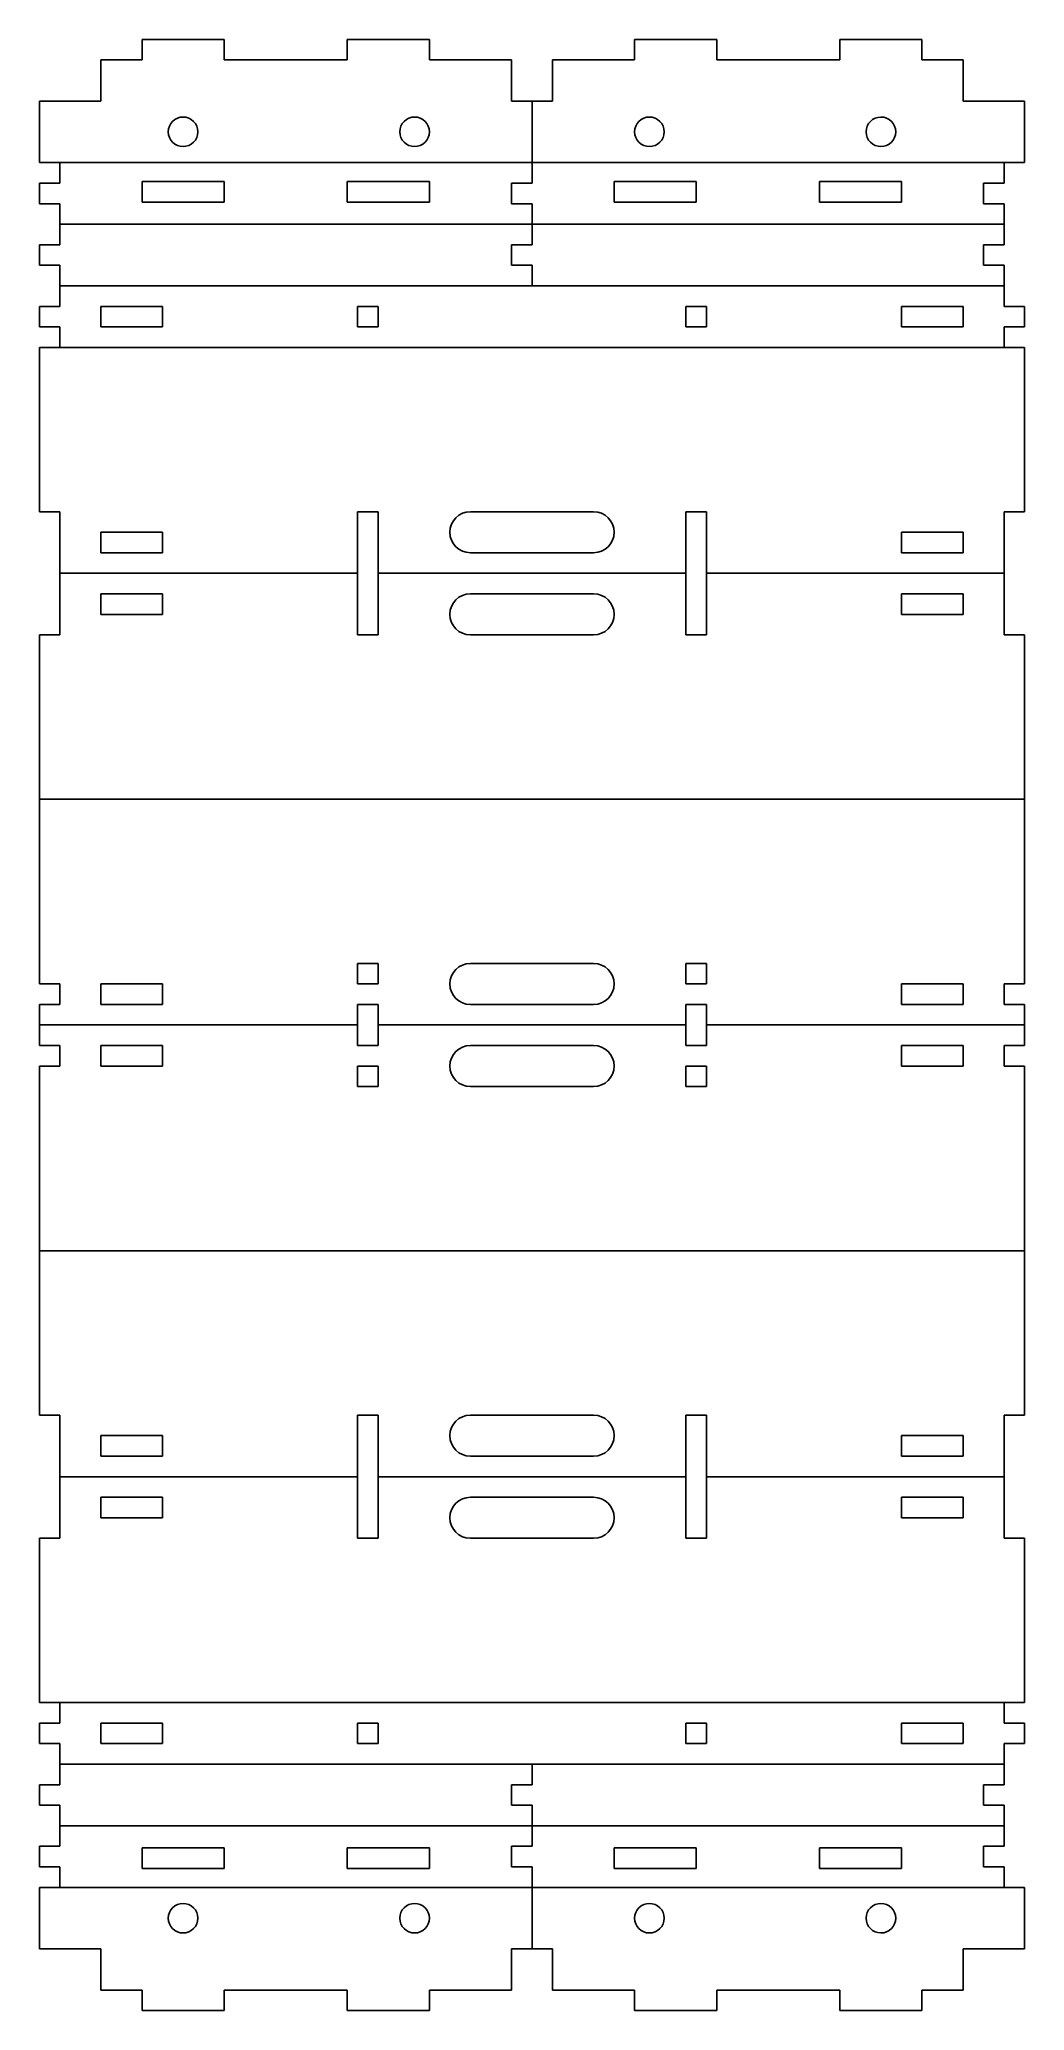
# Model space of a CAD drawing. Extents: x 0 to 305, y 0 to 610.
import ezdxf

# ---------------------------------------------------------------- set-up
doc = ezdxf.new("R2010")
doc.units = 0

msp = doc.modelspace()

# ---------------------------------------------------------------- linework, layer by layer
at = {"layer": 'Layer 1'}
for p, q in [((31.75, 603.250409), (31.75, 609.600409)), ((31.75, 609.600409), (57.15, 609.600409)), ((57.15, 609.600409), (57.15, 603.250409)), ((95.25, 603.250409), (95.25, 609.600409)), ((95.25, 609.600409), (120.650001, 609.600409)), ((120.650001, 609.600409), (120.650001, 603.250409)), ((209.550001, 609.600409), (184.150001, 609.600409)), ((184.150001, 609.600409), (184.150001, 603.250409)), ((209.550001, 603.250409), (209.550001, 609.600409)), ((273.050001, 609.600409), (247.650001, 609.600409)), ((247.650001, 609.600409), (247.650001, 603.250409)), ((273.050001, 603.250409), (273.050001, 609.600409)), ((19.05, 590.550409), (19.05, 603.250409)), ((19.05, 603.250409), (31.75, 603.250409)), ((57.15, 603.250409), (95.25, 603.250409)), ((120.650001, 603.250409), (146.050001, 603.250409)), ((146.050001, 603.250409), (146.050001, 590.550409)), ((184.150001, 603.250409), (158.750001, 603.250409)), ((158.750001, 603.250409), (158.750001, 590.550409)), ((247.650001, 603.250409), (209.550001, 603.250409)), ((285.750001, 603.250409), (273.050001, 603.250409)), ((285.750001, 590.550409), (285.750001, 603.250409)), ((-0.000001, 571.500409), (-0.000001, 590.550409)), ((-0.000001, 590.550409), (19.05, 590.550409)), ((42.700371, 585.249396), (41.913452, 584.829269)), ((43.553882, 585.508758), (42.700371, 585.249396)), ((44.45, 585.597419), (43.553882, 585.508758)), ((45.346118, 585.508758), (44.45, 585.597419)), ((46.199629, 585.249396), (45.346118, 585.508758)), ((46.986548, 584.829269), (46.199629, 585.249396)), ((114.328372, 585.249396), (113.541453, 584.829269)), ((115.181883, 585.508758), (114.328372, 585.249396)), ((116.078001, 585.597419), (115.181883, 585.508758)), ((116.974119, 585.508758), (116.078001, 585.597419)), ((117.82763, 585.249396), (116.974119, 585.508758)), ((118.614549, 584.829269), (117.82763, 585.249396)), ((146.050001, 590.550409), (152.400001, 590.550409)), ((158.750001, 590.550409), (152.400001, 590.550409)), ((152.400001, 590.550409), (152.400001, 571.500409)), ((152.400001, 590.550409), (152.400001, 571.500409)), ((186.185453, 584.829269), (186.972372, 585.249396)), ((186.972372, 585.249396), (187.825883, 585.508758)), ((187.825883, 585.508758), (188.722001, 585.597419)), ((188.722001, 585.597419), (189.618119, 585.508758)), ((189.618119, 585.508758), (190.47163, 585.249396)), ((190.47163, 585.249396), (191.258549, 584.829269)), ((257.793752, 584.816593), (258.570372, 585.238129)), ((258.570372, 585.238129), (259.428584, 585.504532)), ((259.428584, 585.504532), (260.350001, 585.597419)), ((260.350001, 585.597419), (261.246119, 585.508758)), ((261.246119, 585.508758), (262.09963, 585.249396)), ((262.09963, 585.249396), (262.886549, 584.829269)), ((304.800001, 590.550409), (285.750001, 590.550409)), ((304.800001, 571.500409), (304.800001, 590.550409)), ((39.966661, 581.921537), (39.878, 581.025419)), ((39.878, 581.025419), (39.966661, 580.129301)), ((40.226023, 582.775048), (39.966661, 581.921537)), ((39.966661, 580.129301), (40.226023, 579.27579)), ((40.64615, 583.561967), (40.226023, 582.775048)), ((40.226023, 579.27579), (40.64615, 578.488871)), ((41.217108, 584.258311), (40.64615, 583.561967)), ((41.913452, 584.829269), (41.217108, 584.258311)), ((47.682892, 584.258311), (46.986548, 584.829269)), ((48.25385, 583.561967), (47.682892, 584.258311)), ((48.673977, 582.775048), (48.25385, 583.561967)), ((48.25385, 578.488871), (48.673977, 579.27579)), ((48.933339, 581.921537), (48.673977, 582.775048)), ((48.673977, 579.27579), (48.933339, 580.129301)), ((49.022, 581.025419), (48.933339, 581.921537)), ((48.933339, 580.129301), (49.022, 581.025419)), ((49.022, 581.025419), (49.022, 581.025419)), ((111.594662, 581.921537), (111.506001, 581.025419)), ((111.506001, 581.025419), (111.594662, 580.129301)), ((111.854024, 582.775048), (111.594662, 581.921537)), ((111.594662, 580.129301), (111.854024, 579.27579)), ((112.274151, 583.561967), (111.854024, 582.775048)), ((111.854024, 579.27579), (112.274151, 578.488871)), ((112.845109, 584.258311), (112.274151, 583.561967)), ((113.541453, 584.829269), (112.845109, 584.258311)), ((119.310893, 584.258311), (118.614549, 584.829269)), ((119.881851, 583.561967), (119.310893, 584.258311)), ((120.301978, 582.775048), (119.881851, 583.561967)), ((119.881851, 578.488871), (120.301978, 579.27579)), ((120.56134, 581.921537), (120.301978, 582.775048)), ((120.301978, 579.27579), (120.56134, 580.129301)), ((120.650001, 581.025419), (120.56134, 581.921537)), ((120.56134, 580.129301), (120.650001, 581.025419)), ((120.650001, 581.025419), (120.650001, 581.025419)), ((184.150001, 581.025419), (184.238662, 581.921537)), ((184.238662, 580.129301), (184.150001, 581.025419)), ((184.150001, 581.025419), (184.150001, 581.025419)), ((184.238662, 581.921537), (184.498024, 582.775048)), ((184.498024, 579.27579), (184.238662, 580.129301)), ((184.498024, 582.775048), (184.918151, 583.561967)), ((184.918151, 578.488871), (184.498024, 579.27579)), ((184.918151, 583.561967), (185.489109, 584.258311)), ((185.489109, 584.258311), (186.185453, 584.829269)), ((191.258549, 584.829269), (191.954893, 584.258311)), ((191.954893, 584.258311), (192.525851, 583.561967)), ((192.525851, 583.561967), (192.945978, 582.775048)), ((192.945978, 579.27579), (192.525851, 578.488871)), ((192.945978, 582.775048), (193.20534, 581.921537)), ((193.20534, 580.129301), (192.945978, 579.27579)), ((193.20534, 581.921537), (193.294001, 581.025419)), ((193.294001, 581.025419), (193.20534, 580.129301)), ((255.778001, 581.025419), (255.870888, 581.946836)), ((255.866662, 580.129301), (255.778001, 581.025419)), ((255.778001, 581.025419), (255.778001, 581.025419)), ((256.126024, 579.27579), (255.866662, 580.129301)), ((255.870888, 581.946836), (256.137291, 582.805048)), ((256.546151, 578.488871), (256.126024, 579.27579)), ((256.137291, 582.805048), (256.558827, 583.581668)), ((256.558827, 583.581668), (257.117109, 584.258311)), ((257.117109, 584.258311), (257.793752, 584.816593)), ((262.886549, 584.829269), (263.582893, 584.258311)), ((263.582893, 584.258311), (264.153851, 583.561967)), ((264.153851, 583.561967), (264.573978, 582.775048)), ((264.573978, 579.27579), (264.153851, 578.488871)), ((264.573978, 582.775048), (264.83334, 581.921537)), ((264.83334, 580.129301), (264.573978, 579.27579)), ((264.83334, 581.921537), (264.922001, 581.025419)), ((264.922001, 581.025419), (264.83334, 580.129301)), ((40.64615, 578.488871), (41.217108, 577.792527)), ((41.217108, 577.792527), (41.913452, 577.221569)), ((41.913452, 577.221569), (42.700371, 576.801442)), ((42.700371, 576.801442), (43.553882, 576.54208)), ((43.553882, 576.54208), (44.45, 576.453419)), ((44.45, 576.453419), (45.346118, 576.54208)), ((45.346118, 576.54208), (46.199629, 576.801442)), ((46.199629, 576.801442), (46.986548, 577.221569)), ((46.986548, 577.221569), (47.682892, 577.792527)), ((47.682892, 577.792527), (48.25385, 578.488871)), ((112.274151, 578.488871), (112.845109, 577.792527)), ((112.845109, 577.792527), (113.541453, 577.221569)), ((113.541453, 577.221569), (114.328372, 576.801442)), ((114.328372, 576.801442), (115.181883, 576.54208)), ((115.181883, 576.54208), (116.078001, 576.453419)), ((116.078001, 576.453419), (116.974119, 576.54208)), ((116.974119, 576.54208), (117.82763, 576.801442)), ((117.82763, 576.801442), (118.614549, 577.221569)), ((118.614549, 577.221569), (119.310893, 577.792527)), ((119.310893, 577.792527), (119.881851, 578.488871)), ((185.489109, 577.792527), (184.918151, 578.488871)), ((186.185453, 577.221569), (185.489109, 577.792527)), ((186.972372, 576.801442), (186.185453, 577.221569)), ((187.825883, 576.54208), (186.972372, 576.801442)), ((188.722001, 576.453419), (187.825883, 576.54208)), ((189.618119, 576.54208), (188.722001, 576.453419)), ((190.47163, 576.801442), (189.618119, 576.54208)), ((191.258549, 577.221569), (190.47163, 576.801442)), ((191.954893, 577.792527), (191.258549, 577.221569)), ((192.525851, 578.488871), (191.954893, 577.792527)), ((257.117109, 577.792527), (256.546151, 578.488871)), ((257.813453, 577.221569), (257.117109, 577.792527)), ((258.600372, 576.801442), (257.813453, 577.221569)), ((259.453883, 576.54208), (258.600372, 576.801442)), ((260.350001, 576.453419), (259.453883, 576.54208)), ((261.246119, 576.54208), (260.350001, 576.453419)), ((262.09963, 576.801442), (261.246119, 576.54208)), ((262.886549, 577.221569), (262.09963, 576.801442)), ((263.582893, 577.792527), (262.886549, 577.221569)), ((264.153851, 578.488871), (263.582893, 577.792527)), ((19.05, 571.500409), (-0.000001, 571.500409)), ((6.35, 565.150409), (6.35, 571.500409)), ((6.35, 571.500409), (152.400001, 571.500409)), ((146.050001, 571.500409), (19.05, 571.500409)), ((152.400001, 571.500409), (146.050001, 571.500409)), ((152.400001, 571.500409), (158.750001, 571.500409)), ((152.400001, 565.150409), (152.400001, 571.500409)), ((152.400001, 571.500409), (298.450001, 571.500409)), ((152.400001, 571.500409), (152.400001, 565.150409)), ((158.750001, 571.500409), (285.750001, 571.500409)), ((285.750001, 571.500409), (304.800001, 571.500409)), ((298.450001, 571.500409), (298.450001, 565.150409)), ((-0.000001, 558.800409), (-0.000001, 565.150409)), ((-0.000001, 565.150409), (6.35, 565.150409)), ((57.15, 565.630999), (31.75, 565.630999)), ((31.75, 565.630999), (31.75, 559.280999)), ((57.15, 559.280999), (57.15, 565.630999)), ((120.650001, 565.630999), (95.25, 565.630999)), ((95.25, 565.630999), (95.25, 559.280999)), ((120.650001, 559.280999), (120.650001, 565.630999)), ((146.050001, 558.800409), (146.050001, 565.150409)), ((146.050001, 565.150409), (152.400001, 565.150409)), ((152.400001, 565.150409), (146.050001, 565.150409)), ((146.050001, 565.150409), (146.050001, 558.800409)), ((203.200001, 565.630999), (177.800001, 565.630999)), ((177.800001, 565.630999), (177.800001, 559.280999)), ((203.200001, 559.280999), (203.200001, 565.630999)), ((266.700001, 565.630999), (241.300001, 565.630999)), ((241.300001, 565.630999), (241.300001, 559.280999)), ((266.700001, 559.280999), (266.700001, 565.630999)), ((298.450001, 565.150409), (292.100001, 565.150409)), ((292.100001, 565.150409), (292.100001, 558.800409)), ((6.35, 558.800409), (-0.000001, 558.800409)), ((6.35, 552.450409), (6.35, 558.800409)), ((31.75, 559.280999), (57.15, 559.280999)), ((95.25, 559.280999), (120.650001, 559.280999)), ((152.400001, 558.800409), (146.050001, 558.800409)), ((146.050001, 558.800409), (152.400001, 558.800409)), ((152.400001, 552.450409), (152.400001, 558.800409)), ((152.400001, 558.800409), (152.400001, 552.450409)), ((177.800001, 559.280999), (203.200001, 559.280999)), ((241.300001, 559.280999), (266.700001, 559.280999)), ((292.100001, 558.800409), (298.450001, 558.800409)), ((298.450001, 558.800409), (298.450001, 552.450409)), ((152.400001, 552.450409), (6.35, 552.450409)), ((6.35, 546.100409), (6.35, 552.450409)), ((6.35, 552.450409), (152.400001, 552.450409)), ((298.450001, 552.450409), (152.400001, 552.450409)), ((152.400001, 546.100409), (152.400001, 552.450409)), ((152.400001, 552.450409), (298.450001, 552.450409)), ((152.400001, 552.450409), (152.400001, 546.100409)), ((298.450001, 552.450409), (298.450001, 546.100409)), ((-0.000001, 539.750409), (-0.000001, 546.100409)), ((-0.000001, 546.100409), (6.35, 546.100409)), ((146.050001, 539.750409), (146.050001, 546.100409)), ((146.050001, 546.100409), (152.400001, 546.100409)), ((152.400001, 546.100409), (146.050001, 546.100409)), ((146.050001, 546.100409), (146.050001, 539.750409)), ((298.450001, 546.100409), (292.100001, 546.100409)), ((292.100001, 546.100409), (292.100001, 539.750409)), ((6.35, 539.750409), (-0.000001, 539.750409)), ((6.35, 533.400409), (6.35, 539.750409)), ((152.400001, 539.750409), (146.050001, 539.750409)), ((146.050001, 539.750409), (152.400001, 539.750409)), ((152.400001, 533.400409), (152.400001, 539.750409)), ((152.400001, 539.750409), (152.400001, 533.400409)), ((292.100001, 539.750409), (298.450001, 539.750409)), ((298.450001, 539.750409), (298.450001, 533.400409)), ((6.35, 527.050409), (6.35, 533.400409)), ((6.35, 533.400409), (298.450001, 533.400409)), ((152.400001, 533.400409), (6.35, 533.400409)), ((298.450001, 533.400409), (152.400001, 533.400409)), ((298.450001, 533.400409), (298.450001, 527.050409)), ((-0.000001, 520.700409), (-0.000001, 527.050409)), ((-0.000001, 527.050409), (6.35, 527.050409)), ((38.1, 527.050399), (19.05, 527.050399)), ((19.05, 527.050399), (19.05, 520.700399)), ((38.1, 520.700399), (38.1, 527.050399)), ((104.775001, 527.050409), (98.425, 527.050409)), ((98.425, 527.050409), (98.425, 520.700409)), ((104.775001, 520.700409), (104.775001, 527.050409)), ((206.375001, 527.050409), (200.025001, 527.050409)), ((200.025001, 527.050409), (200.025001, 520.700409)), ((206.375001, 520.700409), (206.375001, 527.050409)), ((285.749981, 527.050399), (266.699981, 527.050399)), ((266.699981, 527.050399), (266.699981, 520.700399)), ((285.749981, 520.700399), (285.749981, 527.050399)), ((298.450001, 527.050409), (304.800001, 527.050409)), ((304.800001, 527.050409), (304.800001, 520.700409)), ((6.35, 520.700409), (-0.000001, 520.700409)), ((6.35, 514.350409), (6.35, 520.700409)), ((19.05, 520.700399), (38.1, 520.700399)), ((98.425, 520.700409), (104.775001, 520.700409)), ((200.025001, 520.700409), (206.375001, 520.700409)), ((266.699981, 520.700399), (285.749981, 520.700399)), ((304.800001, 520.700409), (298.450001, 520.700409)), ((298.450001, 520.700409), (298.450001, 514.350409)), ((-0.000001, 514.350409), (-0.000001, 463.55041)), ((304.800001, 514.350409), (-0.000001, 514.350409)), ((298.450001, 514.350409), (6.35, 514.350409)), ((304.800001, 463.55041), (304.800001, 514.350409)), ((-0.000001, 463.55041), (6.35, 463.55041)), ((6.35, 463.55041), (6.35, 457.20041)), ((98.425, 457.20041), (98.425, 463.55041)), ((98.425, 463.55041), (104.775001, 463.55041)), ((104.775001, 463.55041), (104.775001, 457.20041)), ((130.873699, 463.052927), (132.067127, 463.421847)), ((132.067127, 463.421847), (133.350001, 463.55041)), ((133.350001, 463.55041), (171.450001, 463.55041)), ((133.350001, 463.55041), (133.350001, 463.55041)), ((171.450001, 463.55041), (172.732875, 463.421847)), ((172.732875, 463.421847), (173.926303, 463.052927)), ((200.025001, 457.20041), (200.025001, 463.55041)), ((200.025001, 463.55041), (206.375001, 463.55041)), ((206.375001, 463.55041), (206.375001, 457.20041)), ((298.450001, 457.20041), (298.450001, 463.55041)), ((298.450001, 463.55041), (304.800001, 463.55041)), ((6.35, 457.20041), (6.35, 450.85041)), ((38.1, 457.20041), (19.05, 457.20041)), ((19.05, 457.20041), (19.05, 450.85041)), ((38.1, 450.85041), (38.1, 457.20041)), ((98.425, 450.85041), (98.425, 457.20041)), ((104.775001, 457.20041), (104.775001, 450.85041)), ((127.000001, 457.20041), (127.128564, 458.483284)), ((127.128564, 455.917536), (127.000001, 457.20041)), ((127.128564, 458.483284), (127.497484, 459.676712)), ((127.497484, 459.676712), (128.081609, 460.755542)), ((128.081609, 460.755542), (128.855788, 461.694623)), ((128.855788, 461.694623), (129.794869, 462.468802)), ((129.794869, 462.468802), (130.873699, 463.052927)), ((173.926303, 463.052927), (175.005133, 462.468802)), ((175.005133, 462.468802), (175.944213, 461.694623)), ((175.944213, 461.694623), (176.718393, 460.755542)), ((176.718393, 460.755542), (177.302518, 459.676712)), ((177.302518, 459.676712), (177.671438, 458.483284)), ((177.671438, 458.483284), (177.800001, 457.20041)), ((177.800001, 457.20041), (177.671438, 455.917536)), ((200.025001, 450.85041), (200.025001, 457.20041)), ((206.375001, 457.20041), (206.375001, 450.85041)), ((285.749981, 457.20041), (266.699981, 457.20041)), ((266.699981, 457.20041), (266.699981, 450.85041)), ((285.749981, 450.85041), (285.749981, 457.20041)), ((298.450001, 450.85041), (298.450001, 457.20041)), ((127.497484, 454.724108), (127.128564, 455.917536)), ((128.081609, 453.645278), (127.497484, 454.724108)), ((128.855788, 452.706198), (128.081609, 453.645278)), ((129.794869, 451.932018), (128.855788, 452.706198)), ((130.873699, 451.347893), (129.794869, 451.932018)), ((132.067127, 450.978973), (130.873699, 451.347893)), ((173.926303, 451.347893), (172.732875, 450.978973)), ((175.005133, 451.932018), (173.926303, 451.347893)), ((175.944213, 452.706198), (175.005133, 451.932018)), ((176.718393, 453.645278), (175.944213, 452.706198)), ((177.302518, 454.724108), (176.718393, 453.645278)), ((177.671438, 455.917536), (177.302518, 454.724108)), ((6.35, 450.85041), (6.35, 444.50041)), ((19.05, 450.85041), (38.1, 450.85041)), ((98.425, 444.50041), (98.425, 450.85041)), ((104.775001, 450.85041), (104.775001, 444.50041)), ((133.350001, 450.85041), (132.067127, 450.978973)), ((171.450001, 450.85041), (133.350001, 450.85041)), ((172.732875, 450.978973), (171.450001, 450.85041)), ((200.025001, 444.50041), (200.025001, 450.85041)), ((206.375001, 450.85041), (206.375001, 444.50041)), ((266.699981, 450.85041), (285.749981, 450.85041)), ((298.450001, 444.50041), (298.450001, 450.85041)), ((6.35, 444.50041), (98.425, 444.50041)), ((6.35, 438.15041), (6.35, 444.50041)), ((6.35, 444.50041), (98.425, 444.50041)), ((98.425, 444.50041), (98.425, 438.15041)), ((104.775001, 444.50041), (200.025001, 444.50041)), ((104.775001, 438.15041), (104.775001, 444.50041)), ((104.775001, 444.50041), (200.025001, 444.50041)), ((200.025001, 444.50041), (200.025001, 438.15041)), ((206.375001, 444.50041), (298.450001, 444.50041)), ((206.375001, 438.15041), (206.375001, 444.50041)), ((206.375001, 444.50041), (298.450001, 444.50041)), ((298.450001, 444.50041), (298.450001, 438.15041)), ((6.35, 431.80041), (6.35, 438.15041)), ((38.1, 438.15041), (19.05, 438.15041)), ((19.05, 438.15041), (19.05, 431.80041)), ((38.1, 431.80041), (38.1, 438.15041)), ((98.425, 438.15041), (98.425, 431.80041)), ((104.775001, 431.80041), (104.775001, 438.15041)), ((127.128564, 433.083284), (127.000001, 431.80041)), ((127.497484, 434.276712), (127.128564, 433.083284)), ((128.081609, 435.355542), (127.497484, 434.276712)), ((128.855788, 436.294622), (128.081609, 435.355542)), ((129.794869, 437.068802), (128.855788, 436.294622)), ((130.873699, 437.652927), (129.794869, 437.068802)), ((132.067127, 438.021847), (130.873699, 437.652927)), ((133.350001, 438.15041), (132.067127, 438.021847)), ((171.450001, 438.15041), (133.350001, 438.15041)), ((172.732875, 438.021847), (171.450001, 438.15041)), ((173.926303, 437.652927), (172.732875, 438.021847)), ((175.005133, 437.068802), (173.926303, 437.652927)), ((175.944213, 436.294622), (175.005133, 437.068802)), ((176.718393, 435.355542), (175.944213, 436.294622)), ((177.302518, 434.276712), (176.718393, 435.355542)), ((177.671438, 433.083284), (177.302518, 434.276712)), ((177.800001, 431.80041), (177.671438, 433.083284)), ((200.025001, 438.15041), (200.025001, 431.80041)), ((206.375001, 431.80041), (206.375001, 438.15041)), ((285.750011, 438.15042), (266.700011, 438.15042)), ((266.700011, 438.15042), (266.700011, 431.80042)), ((285.750011, 431.80042), (285.750011, 438.15042)), ((298.450001, 438.15041), (298.450001, 431.80041)), ((6.35, 425.45041), (6.35, 431.80041)), ((19.05, 431.80041), (38.1, 431.80041)), ((98.425, 431.80041), (98.425, 425.45041)), ((104.775001, 425.45041), (104.775001, 431.80041)), ((127.000001, 431.80041), (127.128564, 430.517536)), ((127.128564, 430.517536), (127.497484, 429.324108)), ((127.497484, 429.324108), (128.081609, 428.245278)), ((128.081609, 428.245278), (128.855788, 427.306198)), ((128.855788, 427.306198), (129.794869, 426.532018)), ((175.005133, 426.532018), (175.944213, 427.306198)), ((175.944213, 427.306198), (176.718393, 428.245278)), ((176.718393, 428.245278), (177.302518, 429.324108)), ((177.302518, 429.324108), (177.671438, 430.517536)), ((177.671438, 430.517536), (177.800001, 431.80041)), ((200.025001, 431.80041), (200.025001, 425.45041)), ((206.375001, 425.45041), (206.375001, 431.80041)), ((266.700011, 431.80042), (285.750011, 431.80042)), ((298.450001, 431.80041), (298.450001, 425.45041)), ((-0.000001, 374.65041), (-0.000001, 425.45041)), ((-0.000001, 425.45041), (6.35, 425.45041)), ((98.425, 425.45041), (104.775001, 425.45041)), ((129.794869, 426.532018), (130.873699, 425.947893)), ((130.873699, 425.947893), (132.067127, 425.578973)), ((132.067127, 425.578973), (133.350001, 425.45041)), ((133.350001, 425.45041), (171.450001, 425.45041)), ((133.350001, 425.45041), (133.350001, 425.45041)), ((171.450001, 425.45041), (172.732875, 425.578973)), ((172.732875, 425.578973), (173.926303, 425.947893)), ((173.926303, 425.947893), (175.005133, 426.532018)), ((200.025001, 425.45041), (206.375001, 425.45041)), ((298.450001, 425.45041), (304.800001, 425.45041)), ((304.800001, 425.45041), (304.800001, 374.65041)), ((304.800001, 374.65041), (-0.000001, 374.65041)), ((-0.000001, 317.50041), (-0.000001, 374.65041)), ((-0.000001, 374.65041), (304.800001, 374.65041)), ((304.800001, 374.65041), (304.800001, 317.50041)), ((104.775001, 323.85041), (98.425, 323.85041)), ((98.425, 323.85041), (98.425, 317.50041)), ((104.775001, 317.50041), (104.775001, 323.85041)), ((130.873699, 323.352927), (129.794869, 322.768802)), ((132.067127, 323.721847), (130.873699, 323.352927)), ((133.350001, 323.85041), (132.067127, 323.721847)), ((171.450001, 323.85041), (133.350001, 323.85041)), ((172.732875, 323.721847), (171.450001, 323.85041)), ((171.450001, 323.85041), (171.450001, 323.85041)), ((173.926303, 323.352927), (172.732875, 323.721847)), ((175.005133, 322.768802), (173.926303, 323.352927)), ((206.375001, 323.85041), (200.025001, 323.85041)), ((200.025001, 323.85041), (200.025001, 317.50041)), ((206.375001, 317.50041), (206.375001, 323.85041)), ((6.35, 317.50041), (-0.000001, 317.50041)), ((6.35, 311.15041), (6.35, 317.50041)), ((38.1, 317.50041), (19.05, 317.50041)), ((19.05, 317.50041), (19.05, 311.15041)), ((38.1, 311.15041), (38.1, 317.50041)), ((98.425, 317.50041), (104.775001, 317.50041)), ((127.128564, 318.783284), (127.000001, 317.50041)), ((127.000001, 317.50041), (127.128564, 316.217536)), ((127.497484, 319.976712), (127.128564, 318.783284)), ((128.081609, 321.055542), (127.497484, 319.976712)), ((128.855788, 321.994622), (128.081609, 321.055542)), ((129.794869, 322.768802), (128.855788, 321.994622)), ((175.944213, 321.994622), (175.005133, 322.768802)), ((176.718393, 321.055542), (175.944213, 321.994622)), ((177.302518, 319.976712), (176.718393, 321.055542)), ((177.671438, 318.783284), (177.302518, 319.976712)), ((177.800001, 317.50041), (177.671438, 318.783284)), ((177.671438, 316.217536), (177.800001, 317.50041)), ((200.025001, 317.50041), (206.375001, 317.50041)), ((285.750011, 317.50041), (266.700011, 317.50041)), ((266.700011, 317.50041), (266.700011, 311.15041)), ((285.750011, 311.15041), (285.750011, 317.50041)), ((304.800001, 317.50041), (298.450001, 317.50041)), ((298.450001, 317.50041), (298.450001, 311.15041)), ((-0.000001, 304.80041), (-0.000001, 311.15041)), ((-0.000001, 311.15041), (6.35, 311.15041)), ((19.05, 311.15041), (38.1, 311.15041)), ((104.775001, 311.15041), (98.425, 311.15041)), ((98.425, 311.15041), (98.425, 304.80041)), ((104.775001, 304.80041), (104.775001, 311.15041)), ((127.128564, 316.217536), (127.497484, 315.024108)), ((127.497484, 315.024108), (128.081609, 313.945278)), ((128.081609, 313.945278), (128.855788, 313.006197)), ((128.855788, 313.006197), (129.794869, 312.232018)), ((129.794869, 312.232018), (130.873699, 311.647893)), ((130.873699, 311.647893), (132.067127, 311.278973)), ((132.067127, 311.278973), (133.350001, 311.15041)), ((133.350001, 311.15041), (171.450001, 311.15041)), ((171.450001, 311.15041), (172.732875, 311.278973)), ((172.732875, 311.278973), (173.926303, 311.647893)), ((173.926303, 311.647893), (175.005133, 312.232018)), ((175.005133, 312.232018), (175.944213, 313.006197)), ((175.944213, 313.006197), (176.718393, 313.945278)), ((176.718393, 313.945278), (177.302518, 315.024108)), ((177.302518, 315.024108), (177.671438, 316.217536)), ((206.375001, 311.15041), (200.025001, 311.15041)), ((200.025001, 311.15041), (200.025001, 304.80041)), ((206.375001, 304.80041), (206.375001, 311.15041)), ((266.700011, 311.15041), (285.750011, 311.15041)), ((298.450001, 311.15041), (304.800001, 311.15041)), ((304.800001, 311.15041), (304.800001, 304.80041)), ((98.425, 304.80041), (-0.000001, 304.80041)), ((98.425, 304.80041), (0, 304.80041)), ((0, 304.80041), (0, 298.45041)), ((98.425, 298.45041), (98.425, 304.80041)), ((200.025001, 304.80041), (104.775001, 304.80041)), ((200.025001, 304.80041), (104.775001, 304.80041)), ((104.775001, 304.80041), (104.775001, 298.45041)), ((200.025001, 298.45041), (200.025001, 304.80041)), ((304.800001, 304.80041), (206.375001, 304.80041)), ((304.800001, 304.80041), (206.375001, 304.80041)), ((206.375001, 304.80041), (206.375001, 298.45041)), ((304.800001, 298.45041), (304.800001, 304.80041)), ((0, 298.45041), (6.35, 298.45041)), ((6.35, 298.45041), (6.35, 292.10041)), ((19.05, 298.45041), (38.1, 298.45041)), ((19.05, 292.10041), (19.05, 298.45041)), ((38.1, 298.45041), (38.1, 292.10041)), ((104.775001, 298.45041), (98.425, 298.45041)), ((127.000001, 292.10041), (127.128564, 293.383284)), ((127.128564, 293.383284), (127.497484, 294.576712)), ((127.497484, 294.576712), (128.081609, 295.655542)), ((128.081609, 295.655542), (128.855788, 296.594623)), ((128.855788, 296.594623), (129.794869, 297.368802)), ((129.794869, 297.368802), (130.873699, 297.952927)), ((130.873699, 297.952927), (132.067127, 298.321847)), ((132.067127, 298.321847), (133.350001, 298.45041)), ((133.350001, 298.45041), (171.450001, 298.45041)), ((171.450001, 298.45041), (172.732875, 298.321847)), ((172.732875, 298.321847), (173.926303, 297.952927)), ((173.926303, 297.952927), (175.005133, 297.368802)), ((175.005133, 297.368802), (175.944213, 296.594623)), ((175.944213, 296.594623), (176.718393, 295.655542)), ((176.718393, 295.655542), (177.302518, 294.576712)), ((177.302518, 294.576712), (177.671438, 293.383284)), ((177.671438, 293.383284), (177.800001, 292.10041)), ((206.375001, 298.45041), (200.025001, 298.45041)), ((266.700011, 298.45041), (285.750011, 298.45041)), ((266.700011, 292.10041), (266.700011, 298.45041)), ((285.750011, 298.45041), (285.750011, 292.10041)), ((298.450001, 292.10041), (298.450001, 298.45041)), ((298.450001, 298.45041), (304.800001, 298.45041)), ((6.35, 292.10041), (0, 292.10041)), ((0, 292.10041), (0, 234.95041)), ((38.1, 292.10041), (19.05, 292.10041)), ((98.425, 285.75041), (98.425, 292.10041)), ((98.425, 292.10041), (104.775001, 292.10041)), ((104.775001, 292.10041), (104.775001, 285.75041)), ((127.128564, 290.817536), (127.000001, 292.10041)), ((127.497484, 289.624108), (127.128564, 290.817536)), ((128.081609, 288.545278), (127.497484, 289.624108)), ((128.855788, 287.606198), (128.081609, 288.545278)), ((129.794869, 286.832018), (128.855788, 287.606198)), ((130.873699, 286.247893), (129.794869, 286.832018)), ((175.005133, 286.832018), (173.926303, 286.247893)), ((175.944213, 287.606198), (175.005133, 286.832018)), ((176.718393, 288.545278), (175.944213, 287.606198)), ((177.302518, 289.624108), (176.718393, 288.545278)), ((177.671438, 290.817536), (177.302518, 289.624108)), ((177.800001, 292.10041), (177.671438, 290.817536)), ((200.025001, 285.75041), (200.025001, 292.10041)), ((200.025001, 292.10041), (206.375001, 292.10041)), ((206.375001, 292.10041), (206.375001, 285.75041)), ((285.750011, 292.10041), (266.700011, 292.10041)), ((304.800001, 292.10041), (298.450001, 292.10041)), ((304.800001, 234.95041), (304.800001, 292.10041)), ((104.775001, 285.75041), (98.425, 285.75041)), ((132.067127, 285.878973), (130.873699, 286.247893)), ((133.350001, 285.75041), (132.067127, 285.878973)), ((171.450001, 285.75041), (133.350001, 285.75041)), ((172.732875, 285.878973), (171.450001, 285.75041)), ((171.450001, 285.75041), (171.450001, 285.75041)), ((173.926303, 286.247893), (172.732875, 285.878973)), ((206.375001, 285.75041), (200.025001, 285.75041)), ((0, 234.95041), (0, 184.15041)), ((304.800001, 234.95041), (0, 234.95041)), ((0, 234.95041), (304.800001, 234.95041)), ((304.800001, 184.15041), (304.800001, 234.95041)), ((0, 184.15041), (6.35, 184.15041)), ((6.35, 184.15041), (6.35, 177.80041)), ((98.425, 177.80041), (98.425, 184.15041)), ((98.425, 184.15041), (104.775001, 184.15041)), ((104.775001, 184.15041), (104.775001, 177.80041)), ((128.855788, 182.294623), (129.794869, 183.068802)), ((129.794869, 183.068802), (130.873699, 183.652927)), ((130.873699, 183.652927), (132.067127, 184.021847)), ((132.067127, 184.021847), (133.350001, 184.15041)), ((133.350001, 184.15041), (171.450001, 184.15041)), ((133.350001, 184.15041), (133.350001, 184.15041)), ((171.450001, 184.15041), (172.732875, 184.021847)), ((172.732875, 184.021847), (173.926303, 183.652927)), ((173.926303, 183.652927), (175.005133, 183.068802)), ((175.005133, 183.068802), (175.944213, 182.294623)), ((200.025001, 177.80041), (200.025001, 184.15041)), ((200.025001, 184.15041), (206.375001, 184.15041)), ((206.375001, 184.15041), (206.375001, 177.80041)), ((298.450001, 177.80041), (298.450001, 184.15041)), ((298.450001, 184.15041), (304.800001, 184.15041)), ((6.35, 177.80041), (6.35, 171.45041)), ((19.05, 177.80041), (38.1, 177.80041)), ((19.05, 171.45041), (19.05, 177.80041)), ((38.1, 177.80041), (38.1, 171.45041)), ((98.425, 171.45041), (98.425, 177.80041)), ((104.775001, 177.80041), (104.775001, 171.45041)), ((127.000001, 177.80041), (127.128564, 179.083284)), ((127.128564, 176.517536), (127.000001, 177.80041)), ((127.128564, 179.083284), (127.497484, 180.276712)), ((127.497484, 180.276712), (128.081609, 181.355542)), ((128.081609, 181.355542), (128.855788, 182.294623)), ((175.944213, 182.294623), (176.718393, 181.355542)), ((176.718393, 181.355542), (177.302518, 180.276712)), ((177.302518, 180.276712), (177.671438, 179.083284)), ((177.671438, 179.083284), (177.800001, 177.80041)), ((177.800001, 177.80041), (177.671438, 176.517536)), ((200.025001, 171.45041), (200.025001, 177.80041)), ((206.375001, 177.80041), (206.375001, 171.45041)), ((266.700011, 177.8004), (285.750011, 177.8004)), ((266.700011, 171.4504), (266.700011, 177.8004)), ((285.750011, 177.8004), (285.750011, 171.4504)), ((298.450001, 171.45041), (298.450001, 177.80041)), ((6.35, 171.45041), (6.35, 165.10041)), ((38.1, 171.45041), (19.05, 171.45041)), ((98.425, 165.10041), (98.425, 171.45041)), ((104.775001, 171.45041), (104.775001, 165.10041)), ((127.497484, 175.324108), (127.128564, 176.517536)), ((128.081609, 174.245278), (127.497484, 175.324108)), ((128.855788, 173.306197), (128.081609, 174.245278)), ((129.794869, 172.532018), (128.855788, 173.306197)), ((130.873699, 171.947893), (129.794869, 172.532018)), ((132.067127, 171.578973), (130.873699, 171.947893)), ((133.350001, 171.45041), (132.067127, 171.578973)), ((171.450001, 171.45041), (133.350001, 171.45041)), ((172.732875, 171.578973), (171.450001, 171.45041)), ((173.926303, 171.947893), (172.732875, 171.578973)), ((175.005133, 172.532018), (173.926303, 171.947893)), ((175.944213, 173.306197), (175.005133, 172.532018)), ((176.718393, 174.245278), (175.944213, 173.306197)), ((177.302518, 175.324108), (176.718393, 174.245278)), ((177.671438, 176.517536), (177.302518, 175.324108)), ((200.025001, 165.10041), (200.025001, 171.45041)), ((206.375001, 171.45041), (206.375001, 165.10041)), ((285.750011, 171.4504), (266.700011, 171.4504)), ((298.450001, 165.10041), (298.450001, 171.45041)), ((6.35, 158.75041), (6.35, 165.10041)), ((6.35, 165.10041), (98.425, 165.10041)), ((6.35, 165.10041), (98.425, 165.10041)), ((98.425, 165.10041), (98.425, 158.75041)), ((104.775001, 158.75041), (104.775001, 165.10041)), ((104.775001, 165.10041), (200.025001, 165.10041)), ((104.775001, 165.10041), (200.025001, 165.10041)), ((200.025001, 165.10041), (200.025001, 158.75041)), ((206.375001, 158.75041), (206.375001, 165.10041)), ((206.375001, 165.10041), (298.450001, 165.10041)), ((206.375001, 165.10041), (298.450001, 165.10041)), ((298.450001, 165.10041), (298.450001, 158.75041)), ((6.35, 152.40041), (6.35, 158.75041)), ((19.05, 158.75041), (38.1, 158.75041)), ((19.05, 152.40041), (19.05, 158.75041)), ((38.1, 158.75041), (38.1, 152.40041)), ((98.425, 158.75041), (98.425, 152.40041)), ((104.775001, 152.40041), (104.775001, 158.75041)), ((132.067127, 158.621847), (130.873699, 158.252927)), ((133.350001, 158.75041), (132.067127, 158.621847)), ((171.450001, 158.75041), (133.350001, 158.75041)), ((172.732875, 158.621847), (171.450001, 158.75041)), ((173.926303, 158.252927), (172.732875, 158.621847)), ((200.025001, 158.75041), (200.025001, 152.40041)), ((206.375001, 152.40041), (206.375001, 158.75041)), ((266.699981, 158.75041), (285.749981, 158.75041)), ((266.699981, 152.40041), (266.699981, 158.75041)), ((285.749981, 158.75041), (285.749981, 152.40041)), ((298.450001, 158.75041), (298.450001, 152.40041)), ((6.35, 146.05041), (6.35, 152.40041)), ((38.1, 152.40041), (19.05, 152.40041)), ((98.425, 152.40041), (98.425, 146.05041)), ((104.775001, 146.05041), (104.775001, 152.40041)), ((127.128564, 153.683284), (127.000001, 152.40041)), ((127.000001, 152.40041), (127.128564, 151.117536)), ((127.497484, 154.876712), (127.128564, 153.683284)), ((128.081609, 155.955542), (127.497484, 154.876712)), ((128.855788, 156.894623), (128.081609, 155.955542)), ((129.794869, 157.668802), (128.855788, 156.894623)), ((130.873699, 158.252927), (129.794869, 157.668802)), ((175.005133, 157.668802), (173.926303, 158.252927)), ((175.944213, 156.894623), (175.005133, 157.668802)), ((176.718393, 155.955542), (175.944213, 156.894623)), ((177.302518, 154.876712), (176.718393, 155.955542)), ((177.671438, 153.683284), (177.302518, 154.876712)), ((177.800001, 152.40041), (177.671438, 153.683284)), ((177.671438, 151.117536), (177.800001, 152.40041)), ((200.025001, 152.40041), (200.025001, 146.05041)), ((206.375001, 146.05041), (206.375001, 152.40041)), ((285.749981, 152.40041), (266.699981, 152.40041)), ((298.450001, 152.40041), (298.450001, 146.05041)), ((127.128564, 151.117536), (127.497484, 149.924108)), ((127.497484, 149.924108), (128.081609, 148.845278)), ((128.081609, 148.845278), (128.855788, 147.906198)), ((128.855788, 147.906198), (129.794869, 147.132018)), ((129.794869, 147.132018), (130.873699, 146.547893)), ((130.873699, 146.547893), (132.067127, 146.178973)), ((172.732875, 146.178973), (173.926303, 146.547893)), ((173.926303, 146.547893), (175.005133, 147.132018)), ((175.005133, 147.132018), (175.944213, 147.906198)), ((175.944213, 147.906198), (176.718393, 148.845278)), ((176.718393, 148.845278), (177.302518, 149.924108)), ((177.302518, 149.924108), (177.671438, 151.117536)), ((0, 95.25041), (0, 146.05041)), ((0, 146.05041), (6.35, 146.05041)), ((98.425, 146.05041), (104.775001, 146.05041)), ((132.067127, 146.178973), (133.350001, 146.05041)), ((133.350001, 146.05041), (171.450001, 146.05041)), ((133.350001, 146.05041), (133.350001, 146.05041)), ((171.450001, 146.05041), (172.732875, 146.178973)), ((200.025001, 146.05041), (206.375001, 146.05041)), ((298.450001, 146.05041), (304.800001, 146.05041)), ((304.800001, 146.05041), (304.800001, 95.25041)), ((304.800001, 95.25041), (0, 95.25041)), ((6.35, 95.25041), (6.35, 88.90041)), ((298.450001, 95.25041), (6.35, 95.25041)), ((298.450001, 88.90041), (298.450001, 95.25041)), ((6.35, 88.90041), (0, 88.90041)), ((0, 88.90041), (0, 82.55041)), ((19.05, 88.90042), (38.1, 88.90042)), ((19.05, 82.55042), (19.05, 88.90042)), ((38.1, 88.90042), (38.1, 82.55042)), ((98.425, 88.90041), (104.775001, 88.90041)), ((98.425, 82.55041), (98.425, 88.90041)), ((104.775001, 88.90041), (104.775001, 82.55041)), ((200.025001, 88.90041), (206.375001, 88.90041)), ((200.025001, 82.55041), (200.025001, 88.90041)), ((206.375001, 88.90041), (206.375001, 82.55041)), ((266.699981, 88.90042), (285.749981, 88.90042)), ((266.699981, 82.55042), (266.699981, 88.90042)), ((285.749981, 88.90042), (285.749981, 82.55042)), ((304.800001, 88.90041), (298.450001, 88.90041)), ((304.800001, 82.55041), (304.800001, 88.90041)), ((0, 82.55041), (6.35, 82.55041)), ((6.35, 82.55041), (6.35, 76.20041)), ((38.1, 82.55042), (19.05, 82.55042)), ((104.775001, 82.55041), (98.425, 82.55041)), ((206.375001, 82.55041), (200.025001, 82.55041)), ((285.749981, 82.55042), (266.699981, 82.55042)), ((298.450001, 76.20041), (298.450001, 82.55041)), ((298.450001, 82.55041), (304.800001, 82.55041)), ((6.35, 76.20041), (298.450001, 76.20041)), ((6.35, 76.20041), (6.35, 69.85041)), ((152.400001, 76.20041), (6.35, 76.20041)), ((152.400001, 76.20041), (152.400001, 69.85041)), ((298.450001, 76.20041), (152.400001, 76.20041)), ((152.400001, 69.85041), (152.400001, 76.20041)), ((298.450001, 69.85041), (298.450001, 76.20041)), ((6.35, 69.85041), (0, 69.85041)), ((0, 69.85041), (0, 63.50041)), ((152.400001, 69.85041), (146.050001, 69.85041)), ((146.050001, 69.85041), (146.050001, 63.50041)), ((146.050001, 63.50041), (146.050001, 69.85041)), ((146.050001, 69.85041), (152.400001, 69.85041)), ((292.100001, 63.50041), (292.100001, 69.85041)), ((292.100001, 69.85041), (298.450001, 69.85041)), ((0, 63.50041), (6.35, 63.50041)), ((6.35, 63.50041), (6.35, 57.15041)), ((146.050001, 63.50041), (152.400001, 63.50041)), ((152.400001, 63.50041), (146.050001, 63.50041)), ((152.400001, 63.50041), (152.400001, 57.15041)), ((152.400001, 57.15041), (152.400001, 63.50041)), ((298.450001, 63.50041), (292.100001, 63.50041)), ((298.450001, 57.15041), (298.450001, 63.50041)), ((6.35, 57.15041), (6.35, 50.80041)), ((152.400001, 57.15041), (6.35, 57.15041)), ((6.35, 57.15041), (152.400001, 57.15041)), ((152.400001, 57.15041), (152.400001, 50.80041)), ((298.450001, 57.15041), (152.400001, 57.15041)), ((152.400001, 50.80041), (152.400001, 57.15041)), ((152.400001, 57.15041), (298.450001, 57.15041)), ((298.450001, 50.80041), (298.450001, 57.15041)), ((6.35, 50.80041), (0, 50.80041)), ((0, 50.80041), (0, 44.45041)), ((31.75, 50.31982), (57.15, 50.31982)), ((31.75, 43.96982), (31.75, 50.31982)), ((57.15, 50.31982), (57.15, 43.96982)), ((95.25, 50.31982), (120.650001, 50.31982)), ((95.25, 43.96982), (95.25, 50.31982)), ((120.650001, 50.31982), (120.650001, 43.96982)), ((152.400001, 50.80041), (146.050001, 50.80041)), ((146.050001, 50.80041), (146.050001, 44.45041)), ((146.050001, 44.45041), (146.050001, 50.80041)), ((146.050001, 50.80041), (152.400001, 50.80041)), ((177.800001, 50.31982), (203.200001, 50.31982)), ((177.800001, 43.96982), (177.800001, 50.31982)), ((203.200001, 50.31982), (203.200001, 43.96982)), ((241.300001, 50.31982), (266.700001, 50.31982)), ((241.300001, 43.96982), (241.300001, 50.31982)), ((266.700001, 50.31982), (266.700001, 43.96982)), ((292.100001, 44.45041), (292.100001, 50.80041)), ((292.100001, 50.80041), (298.450001, 50.80041)), ((0, 44.45041), (6.35, 44.45041)), ((6.35, 44.45041), (6.35, 38.10041)), ((57.15, 43.96982), (31.75, 43.96982)), ((120.650001, 43.96982), (95.25, 43.96982)), ((146.050001, 44.45041), (152.400001, 44.45041)), ((152.400001, 44.45041), (146.050001, 44.45041)), ((152.400001, 44.45041), (152.400001, 38.10041)), ((152.400001, 38.10041), (152.400001, 44.45041)), ((203.200001, 43.96982), (177.800001, 43.96982)), ((266.700001, 43.96982), (241.300001, 43.96982)), ((298.450001, 44.45041), (292.100001, 44.45041)), ((298.450001, 38.10041), (298.450001, 44.45041)), ((0, 38.10041), (0, 19.05041)), ((19.05, 38.10041), (0, 38.10041)), ((6.35, 38.10041), (152.400001, 38.10041)), ((146.050001, 38.10041), (19.05, 38.10041)), ((152.400001, 38.10041), (146.050001, 38.10041)), ((152.400001, 19.05041), (152.400001, 38.10041)), ((152.400001, 38.10041), (158.750001, 38.10041)), ((152.400001, 19.05041), (152.400001, 38.10041)), ((152.400001, 38.10041), (298.450001, 38.10041)), ((158.750001, 38.10041), (285.750001, 38.10041)), ((285.750001, 38.10041), (304.800001, 38.10041)), ((304.800001, 38.10041), (304.800001, 19.05041)), ((40.226023, 30.325029), (40.64615, 31.111948)), ((40.64615, 31.111948), (41.217108, 31.808292)), ((41.217108, 31.808292), (41.913452, 32.37925)), ((41.913452, 32.37925), (42.700371, 32.799377)), ((42.700371, 32.799377), (43.553882, 33.058739)), ((43.553882, 33.058739), (44.45, 33.1474)), ((44.45, 33.1474), (45.346118, 33.058739)), ((45.346118, 33.058739), (46.199629, 32.799377)), ((46.199629, 32.799377), (46.986548, 32.37925)), ((46.986548, 32.37925), (47.682892, 31.808292)), ((47.682892, 31.808292), (48.25385, 31.111948)), ((48.25385, 31.111948), (48.673977, 30.325029)), ((111.854024, 30.325029), (112.274151, 31.111948)), ((112.274151, 31.111948), (112.845109, 31.808292)), ((112.845109, 31.808292), (113.541453, 32.37925)), ((113.541453, 32.37925), (114.328372, 32.799377)), ((114.328372, 32.799377), (115.181883, 33.058739)), ((115.181883, 33.058739), (116.078001, 33.1474)), ((116.078001, 33.1474), (116.974119, 33.058739)), ((116.974119, 33.058739), (117.82763, 32.799377)), ((117.82763, 32.799377), (118.614549, 32.37925)), ((118.614549, 32.37925), (119.310893, 31.808292)), ((119.310893, 31.808292), (119.881851, 31.111948)), ((119.881851, 31.111948), (120.301978, 30.325029)), ((184.918151, 31.111948), (184.498024, 30.325029)), ((185.489109, 31.808292), (184.918151, 31.111948)), ((186.185453, 32.37925), (185.489109, 31.808292)), ((186.972372, 32.799377), (186.185453, 32.37925)), ((187.825883, 33.058739), (186.972372, 32.799377)), ((188.722001, 33.1474), (187.825883, 33.058739)), ((189.618119, 33.058739), (188.722001, 33.1474)), ((190.47163, 32.799377), (189.618119, 33.058739)), ((191.258549, 32.37925), (190.47163, 32.799377)), ((191.954893, 31.808292), (191.258549, 32.37925)), ((192.525851, 31.111948), (191.954893, 31.808292)), ((192.945978, 30.325029), (192.525851, 31.111948)), ((256.546151, 31.111948), (256.126024, 30.325029)), ((257.117109, 31.808292), (256.546151, 31.111948)), ((257.813453, 32.37925), (257.117109, 31.808292)), ((258.600372, 32.799377), (257.813453, 32.37925)), ((259.453883, 33.058739), (258.600372, 32.799377)), ((260.350001, 33.1474), (259.453883, 33.058739)), ((261.246119, 33.058739), (260.350001, 33.1474)), ((262.09963, 32.799377), (261.246119, 33.058739)), ((262.886549, 32.37925), (262.09963, 32.799377)), ((263.582893, 31.808292), (262.886549, 32.37925)), ((264.153851, 31.111948), (263.582893, 31.808292)), ((264.573978, 30.325029), (264.153851, 31.111948)), ((39.878, 28.5754), (39.966661, 29.471518)), ((39.966661, 27.679282), (39.878, 28.5754)), ((39.966661, 29.471518), (40.226023, 30.325029)), ((40.226023, 26.825771), (39.966661, 27.679282)), ((40.64615, 26.038852), (40.226023, 26.825771)), ((41.217108, 25.342508), (40.64615, 26.038852)), ((41.913452, 24.77155), (41.217108, 25.342508)), ((42.700371, 24.351423), (41.913452, 24.77155)), ((46.986548, 24.77155), (46.199629, 24.351423)), ((47.682892, 25.342508), (46.986548, 24.77155)), ((48.25385, 26.038852), (47.682892, 25.342508)), ((48.673977, 26.825771), (48.25385, 26.038852)), ((48.673977, 30.325029), (48.933339, 29.471518)), ((48.933339, 27.679282), (48.673977, 26.825771)), ((48.933339, 29.471518), (49.022, 28.5754)), ((49.022, 28.5754), (48.933339, 27.679282)), ((49.022, 28.5754), (49.022, 28.5754)), ((111.506001, 28.5754), (111.594662, 29.471518)), ((111.594662, 27.679282), (111.506001, 28.5754)), ((111.594662, 29.471518), (111.854024, 30.325029)), ((111.854024, 26.825771), (111.594662, 27.679282)), ((112.274151, 26.038852), (111.854024, 26.825771)), ((112.845109, 25.342508), (112.274151, 26.038852)), ((113.541453, 24.77155), (112.845109, 25.342508)), ((114.328372, 24.351423), (113.541453, 24.77155)), ((118.614549, 24.77155), (117.82763, 24.351423)), ((119.310893, 25.342508), (118.614549, 24.77155)), ((119.881851, 26.038852), (119.310893, 25.342508)), ((120.301978, 26.825771), (119.881851, 26.038852)), ((120.301978, 30.325029), (120.56134, 29.471518)), ((120.56134, 27.679282), (120.301978, 26.825771)), ((120.56134, 29.471518), (120.650001, 28.5754)), ((120.650001, 28.5754), (120.56134, 27.679282)), ((120.650001, 28.5754), (120.650001, 28.5754)), ((184.238662, 29.471518), (184.150001, 28.5754)), ((184.150001, 28.5754), (184.238662, 27.679282)), ((184.150001, 28.5754), (184.150001, 28.5754)), ((184.498024, 30.325029), (184.238662, 29.471518)), ((184.238662, 27.679282), (184.498024, 26.825771)), ((184.498024, 26.825771), (184.918151, 26.038852)), ((184.918151, 26.038852), (185.489109, 25.342508)), ((185.489109, 25.342508), (186.185453, 24.77155)), ((186.185453, 24.77155), (186.972372, 24.351423)), ((190.47163, 24.351423), (191.258549, 24.77155)), ((191.258549, 24.77155), (191.954893, 25.342508)), ((191.954893, 25.342508), (192.525851, 26.038852)), ((192.525851, 26.038852), (192.945978, 26.825771)), ((193.20534, 29.471518), (192.945978, 30.325029)), ((192.945978, 26.825771), (193.20534, 27.679282)), ((193.294001, 28.5754), (193.20534, 29.471518)), ((193.20534, 27.679282), (193.294001, 28.5754)), ((255.866662, 29.471518), (255.778001, 28.5754)), ((255.778001, 28.5754), (255.870888, 27.653983)), ((255.778001, 28.5754), (255.778001, 28.5754)), ((256.126024, 30.325029), (255.866662, 29.471518)), ((255.870888, 27.653983), (256.137291, 26.795771)), ((256.137291, 26.795771), (256.558827, 26.019151)), ((256.558827, 26.019151), (257.117109, 25.342508)), ((257.117109, 25.342508), (257.793752, 24.784226)), ((257.793752, 24.784226), (258.570372, 24.36269)), ((262.09963, 24.351423), (262.886549, 24.77155)), ((262.886549, 24.77155), (263.582893, 25.342508)), ((263.582893, 25.342508), (264.153851, 26.038852)), ((264.153851, 26.038852), (264.573978, 26.825771)), ((264.83334, 29.471518), (264.573978, 30.325029)), ((264.573978, 26.825771), (264.83334, 27.679282)), ((264.922001, 28.5754), (264.83334, 29.471518)), ((264.83334, 27.679282), (264.922001, 28.5754)), ((0, 19.05041), (19.05, 19.05041)), ((19.05, 19.05041), (19.05, 6.35041)), ((43.553882, 24.092061), (42.700371, 24.351423)), ((44.45, 24.0034), (43.553882, 24.092061)), ((45.346118, 24.092061), (44.45, 24.0034)), ((46.199629, 24.351423), (45.346118, 24.092061)), ((115.181883, 24.092061), (114.328372, 24.351423)), ((116.078001, 24.0034), (115.181883, 24.092061)), ((116.974119, 24.092061), (116.078001, 24.0034)), ((117.82763, 24.351423), (116.974119, 24.092061)), ((146.050001, 6.35041), (146.050001, 19.05041)), ((146.050001, 19.05041), (152.400001, 19.05041)), ((158.750001, 19.05041), (152.400001, 19.05041)), ((158.750001, 6.35041), (158.750001, 19.05041)), ((186.972372, 24.351423), (187.825883, 24.092061)), ((187.825883, 24.092061), (188.722001, 24.0034)), ((188.722001, 24.0034), (189.618119, 24.092061)), ((189.618119, 24.092061), (190.47163, 24.351423)), ((258.570372, 24.36269), (259.428584, 24.096287)), ((259.428584, 24.096287), (260.350001, 24.0034)), ((260.350001, 24.0034), (261.246119, 24.092061)), ((261.246119, 24.092061), (262.09963, 24.351423)), ((304.800001, 19.05041), (285.750001, 19.05041)), ((285.750001, 19.05041), (285.750001, 6.35041)), ((19.05, 6.35041), (31.75, 6.35041)), ((31.75, 6.35041), (31.75, 0.00041)), ((57.15, 0.00041), (57.15, 6.35041)), ((57.15, 6.35041), (95.25, 6.35041)), ((95.25, 6.35041), (95.25, 0.00041)), ((120.650001, 0.00041), (120.650001, 6.35041)), ((120.650001, 6.35041), (146.050001, 6.35041)), ((184.150001, 6.35041), (158.750001, 6.35041)), ((184.150001, 0.00041), (184.150001, 6.35041)), ((247.650001, 6.35041), (209.550001, 6.35041)), ((209.550001, 6.35041), (209.550001, 0.00041)), ((247.650001, 0.00041), (247.650001, 6.35041)), ((285.750001, 6.35041), (273.050001, 6.35041)), ((273.050001, 6.35041), (273.050001, 0.00041)), ((31.75, 0.00041), (57.15, 0.00041)), ((95.25, 0.00041), (120.650001, 0.00041)), ((209.550001, 0.00041), (184.150001, 0.00041)), ((273.050001, 0.00041), (247.650001, 0.00041))]:
    msp.add_line(p, q, dxfattribs=at)

doc.saveas('drawing.dxf')
